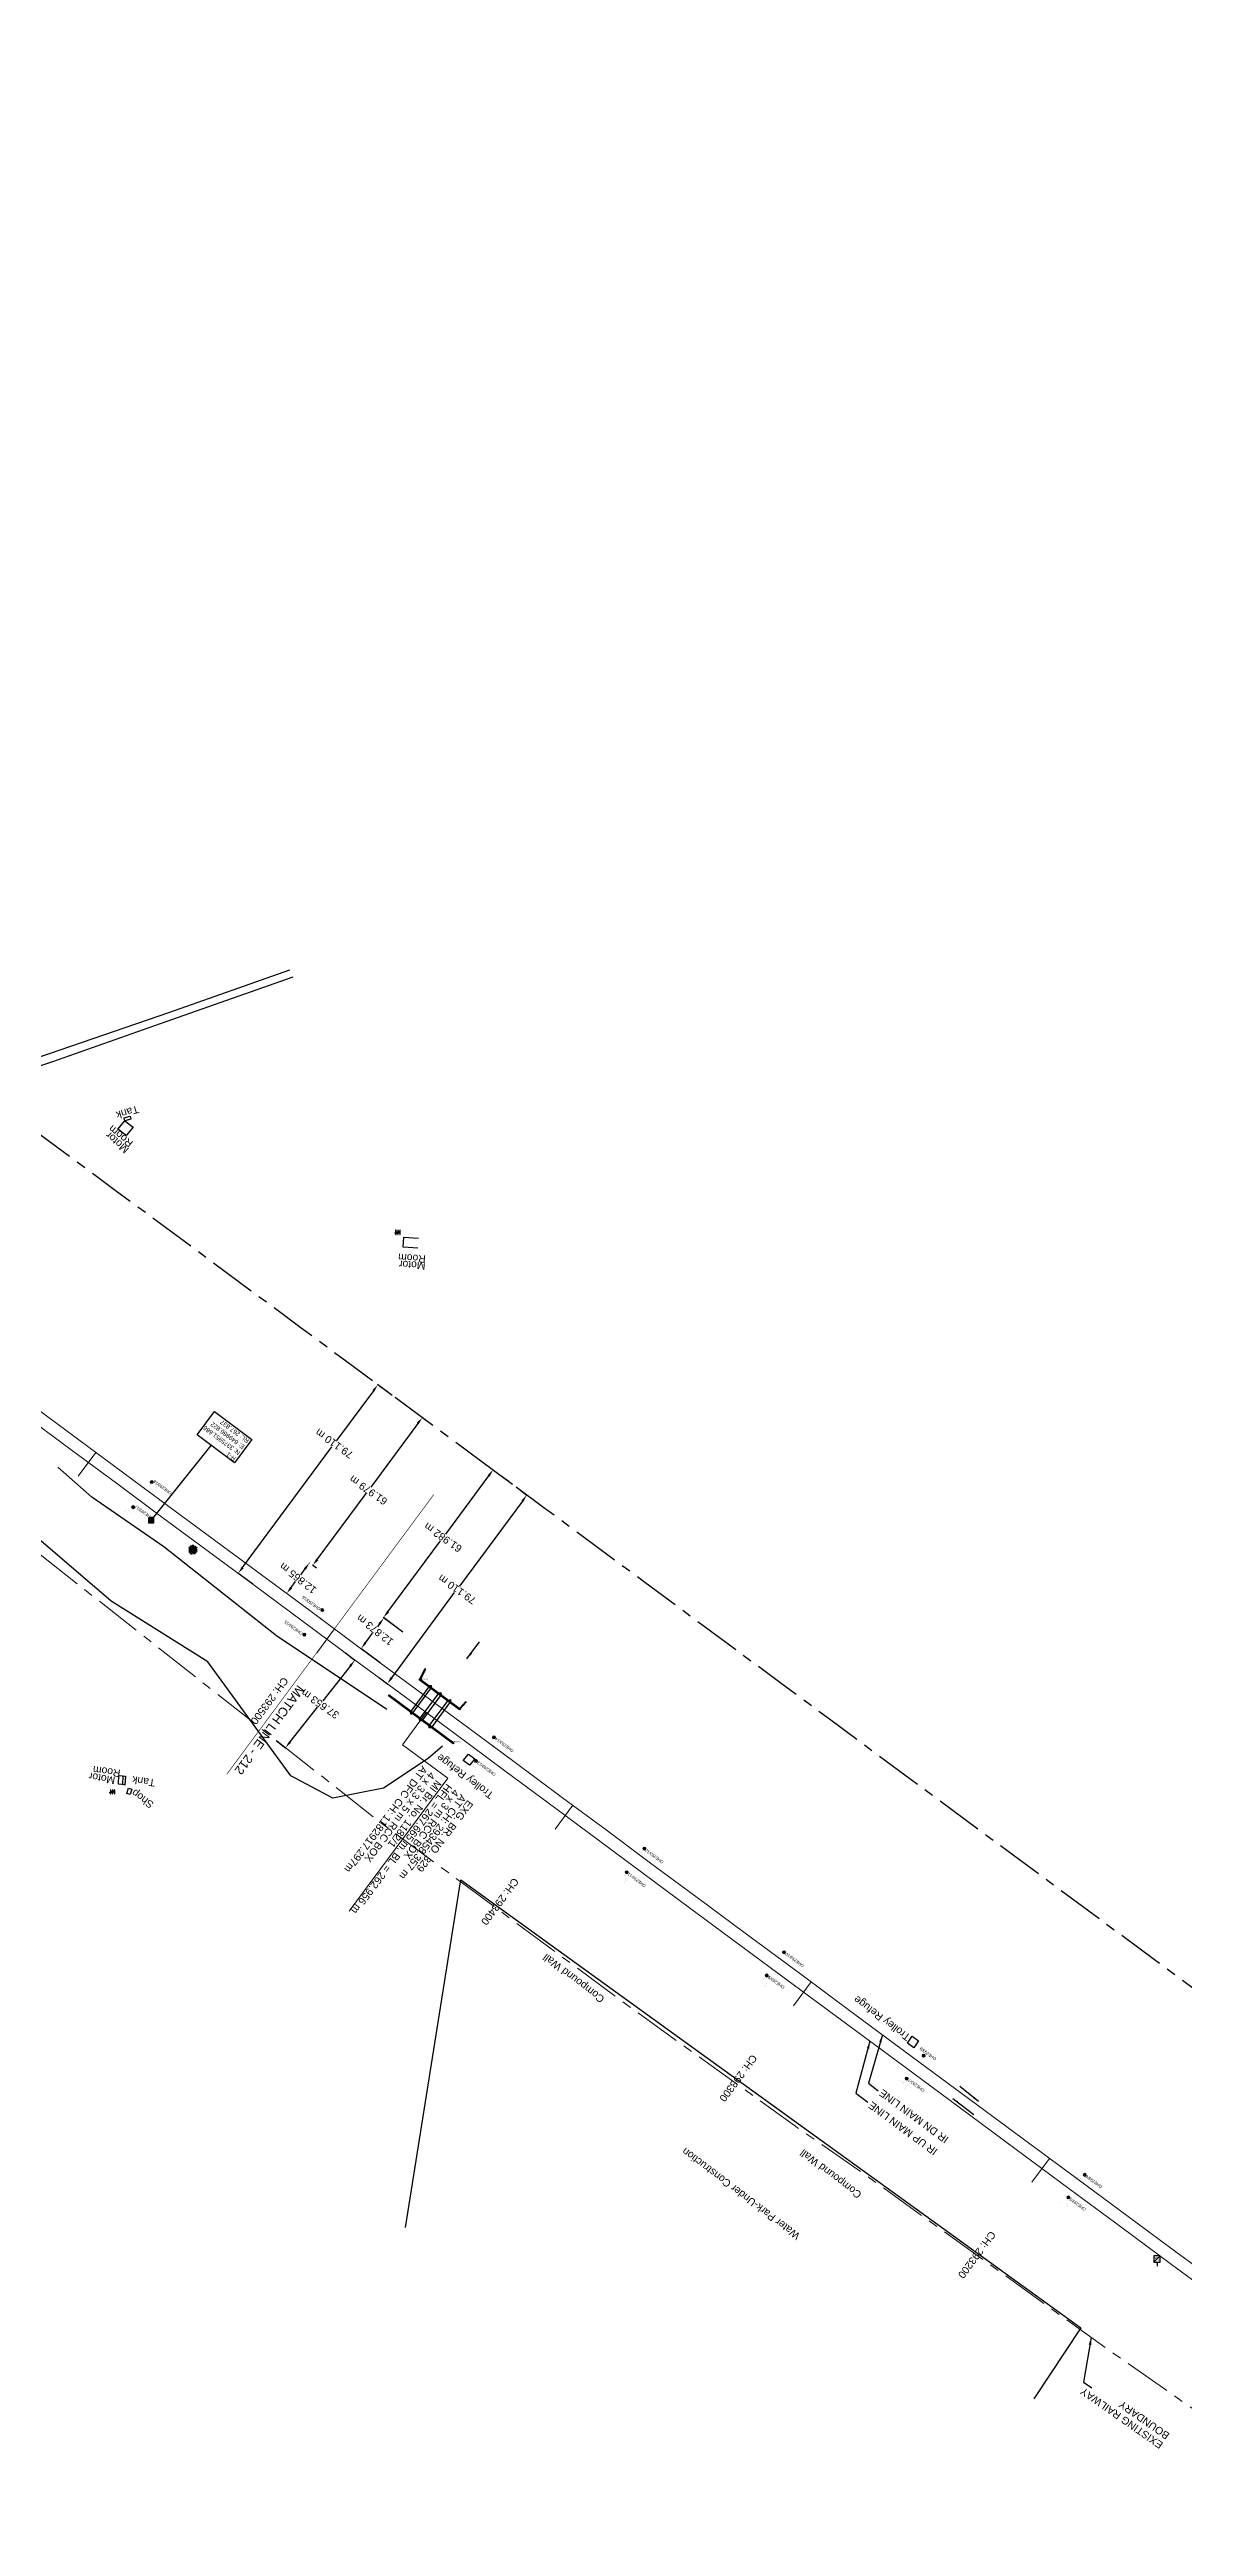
# Model space of a CAD drawing. Header units: metres. Extents: x 646303 to 662875, y 3366650 to 3378730.
# Drawn here: x 649953 to 650335, y 3375612 to 3376447 of the extents above; entities that cross this region are included whole.
import ezdxf
from ezdxf.enums import TextEntityAlignment as Align

# ---------------------------------------------------------------- set-up
doc = ezdxf.new("R2010")
doc.units = ezdxf.units.M
doc.header["$MEASUREMENT"] = 0
doc.header["$PDMODE"] = 3
doc.header["$PDSIZE"] = 0.5
doc.linetypes.add('CENTER', pattern=[50.8, 31.75, -6.35, 6.35, -6.35])
doc.linetypes.add('PHANTOM2', pattern=[1.25, 0.625, -0.125, 0.125, -0.125, 0.125, -0.125])
for name, color, linetype in [('Bench_Mark', 7, 'Continuous'), ('BRIDGE_PARAPET', 7, 'Continuous'), ('COMMERCIAL_BLD_PUC', 251, 'Continuous'), ('COMPOUND_WALL', 251, 'Continuous'), ('DFCC Boundary', 6, 'CENTER'), ('Dimension', 10, 'Continuous'), ('MATCH LINE', 7, 'Continuous'), ('PIER_OR_ABUTMENT', 7, 'Continuous'), ('Sign Board', 251, 'Continuous'), ('SIGNAL_POST', 8, 'Continuous'), ('STYLEREMARK', 251, 'Continuous'), ('SUB_ROAD_EDGE', 34, 'Continuous'), ('TANK', 251, 'Continuous'), ('TOPO_TEXT', 251, 'Continuous'), ('TRANSFORMER', 251, 'Continuous'), ('TROLLEY_STAND', 7, 'Continuous'), ('WATER_LOGGED_AREA', 5, 'Continuous'), ('WING_WALL', 7, 'Continuous')]:
    doc.layers.add(name, color=color, linetype=linetype)
for name, color, linetype, lineweight in [('BOUNDARY DIMENTION', 10, 'Continuous', 0), ('BRIDGE DETAILS PLAN', 7, 'Continuous', 0), ('CANAL BOTTOM', 5, 'Continuous', 0), ('Existing Chainage', 7, 'Continuous', 0), ('Existing IR Track', 143, 'Continuous', 0), ('Existing Railway Boundary', 7, 'CENTER', 0), ('flow direction', 7, 'Continuous', 0), ('OHE MAST', 8, 'Continuous', 0), ('OHE MAST TEXT', 8, 'Continuous', 0)]:
    doc.layers.add(name, color=color, linetype=linetype, lineweight=lineweight)
doc.styles.add('CUT-FILL', font='cut-fill.shx', dxfattribs={"height": 2})
doc.styles.get("Standard").update_dxf_attribs({"font": 'arial.ttf'})
doc.styles.add('Style-Arial', font='arial.ttf')
doc.dimstyles.new('DIM', dxfattribs={"dimtxt": 2.5, "dimasz": 2.5, "dimexe": 0.18, "dimexo": 0.0625, "dimgap": 0.09, "dimtad": 0, "dimtih": 1, "dimtoh": 1, "dimdec": 3, "dimzin": 0, "dimdsep": 46, "dimtxsty": 'Standard', "dimcen": 0.09, "dimadec": 0, "dimazin": 0, "dimtfac": 1, "dimtdec": 3, "dimtofl": 0, "dimtmove": 0, "dimatfit": 3, "dimfxl": 1, "dimtolj": 1, "dimtzin": 0, "dimarcsym": 0})
doc.dimstyles.new('ISO-25', dxfattribs={"dimtxt": 2.5, "dimasz": 2.5, "dimexe": 1.25, "dimexo": 0.625, "dimtad": 1, "dimtxsty": 'Standard', "dimcen": 2.5, "dimadec": 0, "dimazin": 0, "dimtfac": 1, "dimtmove": 0, "dimatfit": 3, "dimfxl": 1, "dimarcsym": 0})

# ---------------------------------------------------------------- blocks, each defined once
blk = doc.blocks.new('SIG')
for color, points in [(1, [(-0.22, 0.42, 0.180295), (-0.01, 0.33, -0.00255), (0.01, 0.33, -0.00255), (0.02, 0.33, 0.180295), (0.23, 0.42, -0.002654), (0.25, 0.44, 0.184495), (0.33, 0.65, 1.000001), (-0.32, 0.65, 0.184495), (-0.24, 0.44, -0.002654)]), (2, [(0.23, -0.23, -0.002654), (0.25, -0.21, 0.184495), (0.33, 0.01, 1.000001), (-0.32, 0.01, 0.184495), (-0.24, -0.21, -0.002654), (-0.22, -0.23, 0.180295), (-0.01, -0.32, -0.00255), (0.01, -0.32, -0.00255), (0.02, -0.32, 0.180295)]), (3, [(0.23, -0.88, -0.002654), (0.25, -0.86, 0.184495), (0.33, -0.64, 1.000001), (-0.32, -0.64, 0.184495), (-0.24, -0.86, -0.002654), (-0.22, -0.88, 0.395599)])]:
    blk.add_hatch(color=color).paths.add_polyline_path(points)
for p, q in [((-0.31, 0.98), (-0.32, -0.9)), ((0.33, -0.9), (0.32, 0.98))]:
    blk.add_line(p, q)
for points in [[(-0.31, 0.98), (-0.81, 0.98, 0.198758), (-0.42, 0.41, 0.003814), (-0.31, 0.39, 0.003814)], [(-0.31, 0.33), (-0.81, 0.33, 0.198758), (-0.42, -0.23, 0.003727), (-0.32, -0.26, 0.003727)], [(0.32, 0.98), (0.82, 0.98, -0.198758), (0.44, 0.41, -0.003814), (0.32, 0.39, -0.003814)], [(0.32, 0.33), (0.82, 0.33, -0.198758), (0.44, -0.23, -0.003727), (0.33, -0.26, -0.003727)], [(-0.32, -0.32), (-0.81, -0.32, 0.198758), (-0.42, -0.88, 0.003639), (-0.32, -0.9)], [(0.33, -0.32), (0.82, -0.32, -0.198758), (0.44, -0.88, -0.003639), (0.33, -0.9)]]:
    blk.add_lwpolyline(points, format="xyb")
for centre, radius, start, end in [((0.01, 0.91), 0.324, 12.40488, 167.59512), ((0.01, 0.81), 0.357, 27.75781, 152.24219), ((0.01, -0.9), 0.324, 181.45715, 358.54285)]:
    blk.add_arc(centre, radius, start, end)
blk = doc.blocks.new('WL')
for p, q in [((1.07, 3.42), (-1.06, 3.42)), ((-1.06, 3.42), (-1.06, 1.29)), ((-1.06, 1.29), (1.07, 1.29)), ((0, 1.29), (0, 0)), ((1.07, 1.29), (1.07, 3.42))]:
    blk.add_line(p, q)
blk.add_lwpolyline([(-1.06, 1.29), (1.07, 3.42)])
at = {"style": 'CUT-FILL'}
for s, p in [('W', (-0.84, 2.35)), ('L', (0.43, 1.56))]:
    blk.add_text(s, height=0.739, dxfattribs=at).set_placement(p)
blk = doc.blocks.new('TRF')
blk.add_hatch(color=256).paths.add_polyline_path([(0.22, -0.04), (0.38, 0.42), (-0.98, -0.29), (0.02, 0.04), (-0.18, -0.39), (0.98, 0.09)])
for p, q in [((-0.69, 0.72), (-0.69, -0.72)), ((-0.52, 0.72), (-0.69, 0.72)), ((-0.52, -0.72), (-0.52, 0.72)), ((0, 0.72), (0, -0.72)), ((0.17, 0.72), (0, 0.72)), ((0.17, -0.72), (0.17, 0.72)), ((0.7, 0.72), (0.7, -0.72)), ((0.87, 0.72), (0.7, 0.72)), ((0.87, -0.72), (0.87, 0.72)), ((-0.69, -0.72), (-0.52, -0.72)), ((0, -0.72), (0.17, -0.72)), ((0.7, -0.72), (0.87, -0.72))]:
    blk.add_line(p, q)
blk.add_lwpolyline([(0.22, -0.04), (0.38, 0.42), (-0.98, -0.29), (0.02, 0.04), (-0.18, -0.39), (0.98, 0.09)], close=True)
blk = doc.blocks.new('OHE MAST')
h = blk.add_hatch(color=256)
edge = h.paths.add_edge_path()
edge.add_arc((0, 0), 0.514, 0, 360)
at = {"const_width": 0.01, "flags": 128}
for points in [[(1.5, 3.5), (1.5, 2), (-1.5, 2), (-1.5, 3.5)], [(0, 2), (0, 0)]]:
    blk.add_lwpolyline(points, dxfattribs=at)
blk.add_circle((0, 0), 0.514)
blk = doc.blocks.new('*D7224')
at = {"layer": 'Defpoints', "color": 0, "transparency": 16777216}
for p in [(650065.27, 3375918.74), (650071.73, 3375913.96), (650064.07, 3375903.62)]:
    blk.add_point(p, dxfattribs=at)
at = {"layer": 'Dimension', "color": 0, "lineweight": -2, "transparency": 16777216}
for p, q in [((650071.68, 3375914), (650065.13, 3375918.85)), ((650059.1, 3375910.4), (650061.47, 3375913.6)), ((650063.79, 3375916.73), (650063.1, 3375915.8)), ((650064.02, 3375903.65), (650057.47, 3375908.5))]:
    blk.add_line(p, q, dxfattribs=at)
at = {"layer": 'Dimension', "color": 0, "transparency": 16777216}
for points in [[(650063.45, 3375916.98), (650064.12, 3375916.48), (650065.27, 3375918.74)], [(650058.77, 3375910.65), (650059.44, 3375910.15), (650057.62, 3375908.39)]]:
    blk.add_solid(points, dxfattribs=at)
at = {"layer": 'Dimension', "color": 0, "lineweight": 0, "transparency": 16777216, "insert": (650062.29, 3375914.7), "char_height": 2.5, "attachment_point": 5, "rotation": 142}
blk.add_mtext('\\A1;12.873 m', dxfattribs=at)
blk = doc.blocks.new('*D7256')
at = {"layer": 'Defpoints', "color": 0, "transparency": 16777216}
for p in [(650040.18, 3375937.31), (650032.52, 3375926.97), (650032.52, 3375926.97)]:
    blk.add_point(p, dxfattribs=at)
at = {"layer": 'Dimension', "color": 0, "lineweight": -2, "transparency": 16777216}
for p, q in [((650038.69, 3375935.3), (650037.17, 3375933.24)), ((650040.23, 3375937.28), (650040.32, 3375937.21)), ((650032.57, 3375926.94), (650032.67, 3375926.87)), ((650034.01, 3375928.98), (650035.54, 3375931.04))]:
    blk.add_line(p, q, dxfattribs=at)
at = {"layer": 'Dimension', "color": 0, "transparency": 16777216}
for points in [[(650038.36, 3375935.55), (650039.03, 3375935.06), (650040.18, 3375937.31)], [(650033.68, 3375929.23), (650034.35, 3375928.74), (650032.52, 3375926.97)]]:
    blk.add_solid(points, dxfattribs=at)
at = {"layer": 'Dimension', "color": 0, "lineweight": 0, "transparency": 16777216, "insert": (650036.35, 3375932.14), "char_height": 2.5, "attachment_point": 5, "rotation": 142}
blk.add_mtext('\\A1;12.865 m', dxfattribs=at)
blk = doc.blocks.new('*D7321')
at = {"layer": 'Defpoints', "color": 0, "linetype": 'ByBlock', "ltscale": 0.5, "transparency": 16777216}
for p in [(650052.29, 3375907.04), (650028.91, 3375877.53), (650032.11, 3375874.99)]:
    blk.add_point(p, dxfattribs=at)
at = {"layer": 'Existing Railway Boundary', "color": 0, "linetype": 'ByBlock', "lineweight": -2, "ltscale": 0.5, "transparency": 16777216}
for p, q in [((650053.94, 3375902.55), (650044.65, 3375890.82)), ((650052.34, 3375907), (650055.63, 3375904.39)), ((650033.66, 3375876.95), (650042.95, 3375888.67)), ((650028.95, 3375877.49), (650032.25, 3375874.88))]:
    blk.add_line(p, q, dxfattribs=at)
at = {"layer": 'Existing Railway Boundary', "color": 0, "linetype": 'ByBlock', "ltscale": 0.5, "transparency": 16777216}
for points in [[(650053.61, 3375902.8), (650054.26, 3375902.29), (650055.49, 3375904.5)], [(650033.33, 3375877.21), (650033.99, 3375876.69), (650032.11, 3375874.99)]]:
    blk.add_solid(points, dxfattribs=at)
at = {"layer": 'Existing Railway Boundary', "color": 0, "linetype": 'ByBlock', "ltscale": 0.5, "transparency": 16777216, "insert": (650043.8, 3375889.75), "char_height": 2.5, "attachment_point": 5, "rotation": 145}
blk.add_mtext('\\A1;37.653 m', dxfattribs=at)
blk = doc.blocks.new('*D7119')
at = {"layer": 'BOUNDARY DIMENTION', "color": 0, "lineweight": -2, "transparency": 16777216}
for p, q in [((650108.59, 3375963.79), (650101.93, 3375968.73)), ((650100.59, 3375966.61), (650086.02, 3375946.97)), ((650066.65, 3375920.84), (650084.39, 3375944.77)), ((650071.68, 3375914), (650065.02, 3375918.94))]:
    blk.add_line(p, q, dxfattribs=at)
at = {"layer": 'BOUNDARY DIMENTION', "color": 0, "transparency": 16777216}
for points in [[(650100.25, 3375966.86), (650100.92, 3375966.37), (650102.08, 3375968.62)], [(650066.32, 3375921.09), (650066.99, 3375920.59), (650065.16, 3375918.83)]]:
    blk.add_solid(points, dxfattribs=at)
at = {"layer": 'Defpoints', "color": 0, "transparency": 16777216}
for p in [(650102.08, 3375968.62), (650108.64, 3375963.76), (650071.73, 3375913.96)]:
    blk.add_point(p, dxfattribs=at)
at = {"layer": 'BOUNDARY DIMENTION', "color": 0, "transparency": 16777216, "insert": (650085.21, 3375945.87), "char_height": 2.5, "attachment_point": 5, "rotation": 145}
blk.add_mtext('\\A1;61.982 m', dxfattribs=at)
blk = doc.blocks.new('*D7120')
at = {"layer": 'BOUNDARY DIMENTION', "color": 0, "lineweight": -2, "transparency": 16777216}
for p, q in [((650079.48, 3375985.33), (650078.04, 3375986.4)), ((650076.7, 3375984.28), (650060.88, 3375962.89)), ((650042.82, 3375938.47), (650059.26, 3375960.69)), ((650042.62, 3375935.5), (650041.19, 3375936.57))]:
    blk.add_line(p, q, dxfattribs=at)
at = {"layer": 'BOUNDARY DIMENTION', "color": 0, "transparency": 16777216}
for points in [[(650076.37, 3375984.53), (650077.04, 3375984.03), (650078.19, 3375986.29)], [(650042.48, 3375938.72), (650043.15, 3375938.22), (650041.33, 3375936.46)]]:
    blk.add_solid(points, dxfattribs=at)
at = {"layer": 'Defpoints', "color": 0, "transparency": 16777216}
for p in [(650078.19, 3375986.29), (650079.53, 3375985.3), (650042.67, 3375935.47)]:
    blk.add_point(p, dxfattribs=at)
at = {"layer": 'BOUNDARY DIMENTION', "color": 0, "transparency": 16777216, "insert": (650060.07, 3375961.79), "char_height": 2.5, "attachment_point": 5, "rotation": 145}
blk.add_mtext('\\A1;61.979 m', dxfattribs=at)
blk = doc.blocks.new('*D7010')
at = {"layer": 'Defpoints', "color": 0, "linetype": 'Continuous', "ltscale": 0.5, "transparency": 16777216}
for p in [(650110.81, 3375962.15), (650113.48, 3375960.17), (650063.74, 3375898.56)]:
    blk.add_point(p, dxfattribs=at)
at = {"layer": 'DFCC Boundary', "color": 0, "linetype": 'Continuous', "lineweight": -2, "ltscale": 0.5, "transparency": 16777216}
for p, q in [((650110.86, 3375962.11), (650113.63, 3375960.06)), ((650112, 3375958.16), (650090.77, 3375929.47)), ((650067.91, 3375898.59), (650089.14, 3375927.28)), ((650063.79, 3375898.53), (650066.57, 3375896.47))]:
    blk.add_line(p, q, dxfattribs=at)
at = {"layer": 'DFCC Boundary', "color": 0, "linetype": 'Continuous', "ltscale": 0.5, "transparency": 16777216}
for points in [[(650111.66, 3375958.41), (650112.33, 3375957.91), (650113.48, 3375960.17)], [(650067.57, 3375898.84), (650068.24, 3375898.34), (650066.42, 3375896.58)]]:
    blk.add_solid(points, dxfattribs=at)
at = {"layer": 'DFCC Boundary', "color": 0, "linetype": 'Continuous', "ltscale": 0.5, "transparency": 16777216, "insert": (650089.95, 3375928.38), "char_height": 2.5, "attachment_point": 5, "rotation": 145}
blk.add_mtext('\\A1;79.110 m', dxfattribs=at)
blk = doc.blocks.new('*D7011')
at = {"layer": 'Defpoints', "color": 0, "linetype": 'Continuous', "ltscale": 0.5, "transparency": 16777216}
for p in [(650063.23, 3375997.36), (650068.18, 3375993.69), (650021.12, 3375930.1)]:
    blk.add_point(p, dxfattribs=at)
at = {"layer": 'DFCC Boundary', "color": 0, "linetype": 'Continuous', "lineweight": -2, "ltscale": 0.5, "transparency": 16777216}
for p, q in [((650061.74, 3375995.35), (650049.36, 3375978.62)), ((650068.13, 3375993.73), (650063.08, 3375997.47)), ((650017.66, 3375935.78), (650047.74, 3375976.42)), ((650021.07, 3375930.14), (650016.03, 3375933.87))]:
    blk.add_line(p, q, dxfattribs=at)
at = {"layer": 'DFCC Boundary', "color": 0, "linetype": 'Continuous', "ltscale": 0.5, "transparency": 16777216}
for points in [[(650061.41, 3375995.6), (650062.08, 3375995.1), (650063.23, 3375997.36)], [(650017.32, 3375936.02), (650017.99, 3375935.53), (650016.17, 3375933.77)]]:
    blk.add_solid(points, dxfattribs=at)
at = {"layer": 'DFCC Boundary', "color": 0, "linetype": 'Continuous', "ltscale": 0.5, "transparency": 16777216, "insert": (650048.55, 3375977.52), "char_height": 2.5, "attachment_point": 5, "rotation": 145}
blk.add_mtext('\\A1;79.110 m', dxfattribs=at)
blk = doc.blocks.new('BM')
blk.add_hatch(color=256).paths.add_polyline_path([(-0.88, 0.88), (-0.88, -0.88), (0.88, -0.88), (0.88, 0.88)])
for p, q in [((0.88, 0.88), (-0.88, 0.88)), ((-0.88, 0.88), (-0.88, -0.88)), ((0.88, -0.88), (0.88, 0.88)), ((-0.88, -0.88), (0.88, -0.88))]:
    blk.add_line(p, q)

msp = doc.modelspace()

# ---------------------------------------------------------------- linework, layer by layer
at = {"layer": 'BRIDGE DETAILS PLAN', "color": 7, "linetype": 'Continuous', "lineweight": 0, "flags": 128}
msp.add_lwpolyline([(650079.5571, 3375886.8589), (650071.5162, 3375875.995), (650086.8009, 3375864.6821), (650053.6301, 3375819.8654)], dxfattribs=at)
at = {"layer": 'BRIDGE_PARAPET', "linetype": 'Continuous'}
for points in [[(650067.043, 3375892.835, 268.356), (650088.853, 3375876.643, 268.334), (650088.671, 3375876.353, 268.351), (650066.861, 3375892.545, 268.351)], [(650077.37, 3375898.209, 268.381), (650090.994, 3375888.096, 268.385), (650090.778, 3375887.774, 268.379), (650077.154, 3375897.887, 268.379)]]:
    msp.add_polyline3d(points, close=True, dxfattribs=at)
at = {"layer": 'COMMERCIAL_BLD_PUC', "linetype": 'Continuous'}
for points in [[(649978.367, 3376081.336, 266.507), (649975.543, 3376083.493, 266.548), (649977.945, 3376086.332, 267.21), (649980.7692, 3376084.1749, 267.21)], [(649978.002, 3375862.507, 265.833), (649975.767, 3375862.698, 265.725), (649975.98, 3375865.616, 265.75), (649978.2176, 3375865.4248, 265.75)], [(649978.077, 3375862.526, 265.417), (649978.238, 3375865.241, 265.641), (649977.299, 3375865.45, 265.838), (649977.1375, 3375862.7258, 265.838)]]:
    msp.add_polyline3d(points, close=True, dxfattribs=at)
msp.add_polyline3d([(650076.7643, 3376043.4224, 266.497), (650071.776, 3376043.764, 266.497), (650072.007, 3376047.137, 266.04), (650076.9953, 3376046.7954, 266.04)], dxfattribs=at)
at = {"layer": 'COMPOUND_WALL', "linetype": 'Continuous'}
msp.add_polyline3d([(650072.561, 3375713.298, 265.828), (650091.198, 3375830.492, 266.775), (650300.258, 3375679.417, 269.557), (650284.436, 3375655.534, 267.343)], dxfattribs=at)
at = {"layer": 'DFCC Boundary', "ltscale": 0.5, "flags": 128}
msp.add_lwpolyline([(655695.597, 3371812.1897), (655640.8822, 3371912.823), (655580.0449, 3371996.7158), (655509.7792, 3372062.0857), (655426.9534, 3372113.9756), (655342.6069, 3372167.9462), (655257.8854, 3372221.2222), (655173.2688, 3372275.363), (655087.3459, 3372327.2788), (655002.8598, 3372380.6107), (654914.5097, 3372429.9473), (654741.1355, 3372529.4419), (654650.033, 3372576.4159), (654568.6995, 3372626.155), (654571.9877, 3372630.6369), (654391.4686, 3372756.327), (654377.1337, 3372736.8494), (654004.4289, 3373016.6995), (654007.7887, 3373020.6424), (653690.5739, 3373253.6486), (653690.5425, 3373253.6059), (653433.8132, 3373453.1485), (653440.7668, 3373462.5592), (653208.8394, 3373636.5534), (653216.1698, 3373646.5105), (653142.1983, 3373700.8896), (653053.6963, 3373771.1122), (652994.4341, 3373810.5255), (652929.3691, 3373859.5713), (652860.9168, 3373902.1103), (652749.6028, 3373984.4705), (652631.2396, 3374070.7175), (652636.2281, 3374078.1704), (652537.912, 3374145.7283), (652392.904, 3374241.2711), (652388.7719, 3374235.6812), (652308.569, 3374304.8076), (652315.9256, 3374314.7669), (652103.9815, 3374448.7876), (652083.1937, 3374464.1943), (652072.7494, 3374471.9329), (652052.3219, 3374487.0684), (652038.1897, 3374497.5387), (652024.0173, 3374508.0388), (652009.8347, 3374518.5254), (651995.6683, 3374529), (651981.7515, 3374539.2836), (651967.8828, 3374549.5317), (651954.6903, 3374559.2866), (651941.4997, 3374569.04), (651923.9377, 3374582.0168), (651906.3215, 3374595.0337), (651892.0868, 3374605.5547), (651877.7985, 3374616.1153), (651861.6288, 3374628.0564), (651845.5071, 3374639.9619), (651829.5757, 3374651.7544), (651824.7911, 3374655.296), (651813.6747, 3374663.5244), (651797.4592, 3374675.4968), (651792.6217, 3374679.0685), (651809.3453, 3374701.6999), (651798.0335, 3374710.0518), (651782.3495, 3374721.6444), (651766.6655, 3374733.2369), (651750.5163, 3374745.1875), (651734.3118, 3374757.179), (651717.3274, 3374769.6994), (651700.4625, 3374782.1317), (651684.6001, 3374793.8578), (651668.5938, 3374805.6902), (651652.6806, 3374817.4203), (651636.8173, 3374829.1137), (651620.9269, 3374840.8662), (651604.9647, 3374852.6718), (651588.7459, 3374864.6312), (651572.5882, 3374876.5455), (651556.6943, 3374888.2868), (651540.8409, 3374899.9983), (651524.5553, 3374912.0488), (651508.2568, 3374924.109), (651492.7938, 3374935.5157), (651477.3997, 3374946.8715), (651461.3291, 3374958.7436), (651445.2311, 3374970.6359), (651429.3555, 3374982.3615), (651413.4375, 3374994.1184), (651396.6322, 3375006.522), (651379.7761, 3375018.963), (651363.6644, 3375030.8565), (651352.7728, 3375038.8965), (651331.6522, 3375054.4784), (651315.7738, 3375066.1947), (651299.7306, 3375078.0412), (651283.6239, 3375089.9346), (651273.9044, 3375097.1057), (651264.2377, 3375104.2378), (651243.4187, 3375119.6324), (651222.5077, 3375135.095), (651201.5462, 3375150.5784), (651180.4926, 3375166.1298), (651161.7365, 3375179.9701), (651143.0969, 3375193.7244), (651126.6442, 3375205.9373), (651110.0563, 3375218.2505), (651088.7204, 3375233.9244), (651067.5473, 3375249.4788), (651049.4448, 3375262.8672), (651031.0656, 3375276.4601), (651013.3004, 3375289.5618), (650995.6557, 3375302.5748), (650975.556, 3375317.4171), (650955.4878, 3375332.2363), (650948.8014, 3375337.1771), (650951.4372, 3375340.7501), (650937.0874, 3375351.3535), (650916.0918, 3375366.8677), (650897.9224, 3375380.2929), (650879.805, 3375393.6796), (650866.8386, 3375403.2309), (650853.9116, 3375412.7532), (650835.5886, 3375426.289), (650817.2946, 3375439.8035), (650797.968, 3375454.1206), (650778.7222, 3375468.3781), (650760.7655, 3375481.6337), (650742.8011, 3375494.8949), (650723.0807, 3375509.4255), (650703.3693, 3375523.9495), (650688.6613, 3375534.8372), (650673.8463, 3375545.804), (650653.7938, 3375560.6295), (650633.6894, 3375575.4932), (650612.6421, 3375591.0542), (650592.0153, 3375606.3042), (650570.0328, 3375622.5591), (650548.5001, 3375638.4814), (650530.5234, 3375651.793), (650512.3606, 3375665.2423), (650494.7465, 3375678.2665), (650476.9008, 3375691.462), (650459.2976, 3375704.4721), (650441.3132, 3375717.7633), (650427.1261, 3375728.1319), (650413.8099, 3375737.864), (650402.677, 3375746.2697), (650389.8486, 3375755.6668), (650377.7322, 3375764.5425), (650360.7275, 3375777.1141), (650343.7744, 3375789.6482), (650325.0342, 3375803.5254), (650306.3109, 3375817.39), (650287.6225, 3375831.2124), (650268.717, 3375845.1957), (650250.337, 3375858.8009), (650231.8256, 3375872.5033), (650215.4559, 3375884.6355), (650199.261, 3375896.6381), (650189.9351, 3375903.5429), (650184.6476, 3375907.4517), (650170.3331, 3375918.0338), (650153.2211, 3375930.7288), (650135.9365, 3375943.5518), (650119.2313, 3375955.9159), (650102.3769, 3375968.3905), (650085.2738, 3375981.0461), (650068.2078, 3375993.6742), (650052.7787, 3376005.1011), (650037.4384, 3376016.4621), (650022.1728, 3376027.766), (650006.9632, 3376039.0283), (649974.7512, 3376062.8762), (649961.4537, 3376072.7117), (649948.2091, 3376082.508), (649944.476, 3376085.2722), (649918.728, 3376050.5341), (649909.4316, 3376057.4177), (649896.4092, 3376067.0604), (649893.7832, 3376069.0128), (649891.1645, 3376070.9437), (649888.4639, 3376072.9569), (649875.744, 3376082.3694), (649867.5551, 3376088.4016), (649853.4118, 3376098.8745), (649839.2513, 3376109.3603), (649829.0749, 3376116.9005), (649827.2194, 3376118.2675), (649818.0867, 3376125.0366), (649808.8566, 3376131.8779), (649793.2502, 3376143.4201), (649777.6288, 3376154.9733), (649763.6321, 3376165.3144), (649749.5741, 3376175.7007), (649733.9228, 3376187.2754), (649718.3343, 3376198.8036), (649705.3241, 3376208.4391), (649692.3703, 3376218.0327), (649678.0208, 3376228.6769), (649663.5747, 3376239.3366), (649646.4625, 3376252.0623), (649634.6272, 3376260.744), (649624.9192, 3376267.9946), (649615.0208, 3376275.3876), (649599.9831, 3376286.4834), (649588.9857, 3376294.598), (649590.032, 3376296.0132), (649586.1685, 3376298.8639), (649569.3593, 3376311.3207), (649552.641, 3376323.7102), (649537.2353, 3376335.0739), (649521.9792, 3376346.327), (649506.2408, 3376358.0035), (649490.3575, 3376369.7875), (649475.7578, 3376380.5673), (649461.1933, 3376391.3211), (649445.4753, 3376402.9572), (649429.8494, 3376414.5253), (649414.4906, 3376425.9209), (649378.3483, 3376452.6365), (649368.4603, 3376459.9984), (649352.6509, 3376471.6682), (649336.6992, 3376483.4434), (649322.3941, 3376494.1037), (649307.6557, 3376505.0862), (649290.8736, 3376517.4208), (649273.972, 3376529.8435), (649258.1992, 3376541.4854), (649242.2966, 3376553.2232), (649226.5432, 3376564.8634), (649210.8826, 3376576.435), (649195.2207, 3376588.0769), (649179.5326, 3376599.7383), (649164.9134, 3376610.5118), (649150.5177, 3376621.1205), (649135.415, 3376632.3287), (649120.2337, 3376643.5954), (649107.8929, 3376652.6743), (649095.5927, 3376661.7234), (649079.5687, 3376673.5769), (649063.4846, 3376685.4748), (649046.5651, 3376697.9756), (649029.6506, 3376710.4727), (649013.3465, 3376722.5351), (648996.9805, 3376734.6431), (648980.3936, 3376746.8979), (648963.6626, 3376759.259), (648946.7453, 3376771.7643), (648929.6945, 3376784.3682), (648913.5118, 3376796.3614), (648897.2206, 3376808.435), (648876.2496, 3376823.9678), (648855.1325, 3376839.6089), (648839.3985, 3376851.2044), (648823.6596, 3376862.8037), (648806.187, 3376875.7235), (648788.7814, 3376888.5937), (648772.4766, 3376900.6763), (648756.1277, 3376912.7915), (648748.6058, 3376918.3049), (648733.321, 3376929.6306), (648718.1841, 3376940.8501), (648694.1574, 3376958.9078), (648686.9154, 3376964.1595), (648685.9321, 3376964.8321), (648667.95, 3376978.2197), (648649.3198, 3376992.1471), (648633.5557, 3377003.8368), (648617.684, 3377015.6038), (648613.3865, 3377018.7718), (648613.1308, 3377018.4261), (648605.39, 3377024.1325), (648593.439, 3377032.9404), (648576.5994, 3377045.3816), (648559.8787, 3377057.7351), (648542.9247, 3377070.3132), (648525.9483, 3377082.908), (648511.3109, 3377093.7409), (648496.5572, 3377104.6599), (648477.562, 3377118.7172), (648458.5464, 3377132.7896), (648451.3349, 3377138.2101), (648435.5918, 3377149.862), (648422.1096, 3377159.9046), (648408.3664, 3377170.0637), (648394.6863, 3377180.1761), (648381.6588, 3377189.818), (648368.6059, 3377199.4787), (648354.1188, 3377210.196), (648339.6473, 3377220.9017), (648325.8166, 3377231.1386), (648311.9735, 3377241.3853), (648297.2469, 3377252.2824), (648283.6168, 3377262.3688), (648282.6002, 3377260.9951), (648281.5015, 3377261.8082), (648268.446, 3377271.4578), (648255.3849, 3377281.1115), (648243.3023, 3377290.0413), (648231.5826, 3377298.7116), (648230.1246, 3377299.843), (648216.137, 3377310.1827), (648202.3989, 3377320.3379), (648187.9045, 3377331.0225), (648173.4524, 3377341.7035), (648159.964, 3377351.7009), (648146.3755, 3377361.7726), (648132.3698, 3377372.1252), (648118.3132, 3377382.5155), (648104.5683, 3377392.6752), (648090.8453, 3377402.8186), (648079.0331, 3377411.5788), (648067.1746, 3377420.3734), (648052.1864, 3377431.461), (648037.1291, 3377442.5999), (648023.4384, 3377452.7367), (648009.6421, 3377462.9518), (647998.5681, 3377471.1475), (647977.6651, 3377486.6371), (647970.8013, 3377491.7424), (647954.3046, 3377504.0127), (647940.5645, 3377514.1537), (647927.1436, 3377524.0583), (647912.5029, 3377534.9198), (647897.7662, 3377545.8524), (647883.3488, 3377556.5286), (647868.9785, 3377567.1699), (647855.3948, 3377577.2425), (647841.7032, 3377587.3948), (647828.8284, 3377596.8277), (647815.9828, 3377606.2395), (647798.869, 3377618.9232), (647787.996, 3377626.9816), (647769.1212, 3377640.9619), (647756.6675, 3377650.183), (647742.624, 3377660.5991), (647728.5049, 3377671.0713), (647713.635, 3377682.0926), (647698.699, 3377693.1628), (647681.9918, 3377705.517), (647665.4025, 3377717.7839), (647652.0515, 3377727.6811), (647638.8028, 3377737.5025), (647625.2604, 3377747.546), (647611.724, 3377757.585), (647601.846, 3377764.9047), (647586.5632, 3377776.2354), (647574.9107, 3377784.8659), (647552.1318, 3377801.7377), (647544.5766, 3377807.3492), (647531.2096, 3377817.2774), (647518.7824, 3377826.4783), (647506.3678, 3377835.6698), (647493.0662, 3377845.5438), (647479.7149, 3377855.4547), (647466.3541, 3377865.3556), (647452.9886, 3377875.26), (647440.1702, 3377884.755), (647427.3392, 3377894.2595), (647421.9004, 3377898.2902), (647422.4016, 3377898.9655), (647413.1507, 3377905.8213), (647398.5546, 3377916.6386), (647385.2867, 3377926.4568), (647372.1159, 3377936.2032), (647357.4127, 3377947.1112), (647351.2811, 3377951.6601), (647330.0092, 3377967.4105), (647317.4471, 3377976.6964), (647304.414, 3377986.3606), (647291.335, 3377996.0589), (647278.7541, 3378005.3917), (647266.0777, 3378014.7954), (647252.9457, 3378024.4462), (647239.9839, 3378033.9719), (647225.7512, 3378044.5255), (647211.5179, 3378055.0796), (647196.511, 3378066.208), (647181.4966, 3378077.3419), (647167.7872, 3378087.5064), (647154.0498, 3378097.6917), (647140.7668, 3378107.5414), (647127.4862, 3378117.3893), (647113.2521, 3378127.9375), (647099.0375, 3378138.4713), (647085.0268, 3378148.8592), (647070.9977, 3378159.2608), (647056.5444, 3378169.9697), (647042.0873, 3378180.6814), (647027.5624, 3378191.4464), (647013.0728, 3378202.1851), (646999.864, 3378211.9684), (646986.6741, 3378221.7376), (646973.6148, 3378231.4185), (646960.4875, 3378241.1499), (646945.7953, 3378252.0414), (646931.0256, 3378262.9902), (646930.6274, 3378263.2852), (646951.9475, 3378292.0562)], dxfattribs=at)
at = {"layer": 'Existing Chainage', "color": 0, "linetype": 'Continuous', "lineweight": 13, "flags": 128}
for points in [[(649962.265, 3375966.5272), (649968.2197, 3375974.561)], [(650042.6467, 3375907.0332), (650048.5983, 3375915.0693)], [(650123.0219, 3375847.5477), (650128.9788, 3375855.5799)], [(650203.3648, 3375788.0049), (650209.3203, 3375796.0381)], [(650283.7591, 3375728.5026), (650289.6995, 3375736.547)]]:
    msp.add_lwpolyline(points, dxfattribs=at)
at = {"layer": 'Existing IR Track', "flags": 128}
for points in [[(649930.0526, 3376002.7622), (649962.0191, 3375979.1567), (649977.617, 3375967.5957), (649992.8425, 3375956.3105), (650008.2257, 3375944.9434), (650023.5469, 3375933.6222), (650040.7535, 3375920.8791), (650057.7862, 3375908.2647), (650074.7015, 3375895.7501), (650091.2876, 3375883.4791), (650108.6375, 3375870.6391), (650125.5178, 3375858.1465), (650140.1681, 3375847.2817), (650155.6483, 3375835.8015), (650170.8905, 3375824.5089), (650187.1032, 3375812.4973), (650205.8064, 3375798.6432), (650223.6218, 3375785.4353), (650243.0978, 3375771.0111), (650262.7927, 3375756.4159), (650280.4791, 3375743.3558), (650298.9061, 3375729.7486), (650316.2356, 3375716.9345), (650332.2374, 3375705.1021), (650345.6382, 3375695.2738)], [(649927.7076, 3375999.2736), (649959.8911, 3375975.4468), (649975.0952, 3375964.1885), (649990.3608, 3375952.8847), (650005.6958, 3375941.5275), (650021.125, 3375930.1007), (650038.2173, 3375917.453), (650055.3204, 3375904.7973), (650072.1678, 3375892.3281), (650088.8372, 3375879.9904), (650106.0861, 3375867.1939), (650123.2518, 3375854.459), (650137.6201, 3375843.8372), (650142.9076, 3375839.9284), (650152.1871, 3375833.0579), (650168.3512, 3375821.0782), (650184.7208, 3375808.946), (650203.27, 3375795.2155), (650221.6501, 3375781.6104), (650240.5793, 3375767.6095), (650259.2683, 3375753.7867), (650277.9555, 3375739.9488), (650296.6957, 3375726.0715), (650313.6967, 3375713.5021), (650330.8425, 3375700.8261), (650343.0993, 3375691.8476)]]:
    msp.add_lwpolyline(points, dxfattribs=at)
at = {"layer": 'Existing Railway Boundary', "ltscale": 0.5, "flags": 128}
msp.add_lwpolyline([(646392.1468, 3378591.2261), (646396.278, 3378587.827), (646429.651, 3378563.418), (646508.624, 3378505.748), (646567.005, 3378462.112), (646623.834, 3378415.482), (646669.109, 3378384.322), (646783.715, 3378301.571), (646838.51, 3378262.658), (646952.965, 3378175.311), (647008.322, 3378137.109), (647042.48, 3378108.182), (647061.492, 3378093.308), (647116.071, 3378054.446), (647172.63, 3378010.839), (647203.302, 3377988.485), (647278.805, 3377934.138), (647286.816, 3377929.324), (647322.757, 3377901.879), (647327.453, 3377897.612), (647377.707, 3377860.589), (647378.814, 3377859.734), (647437.901, 3377816.941), (647606.644, 3377691.844), (647666.769, 3377648.092), (647794.937, 3377549.687), (647975.1074, 3377413.5011), (647977.8017, 3377417.0657), (648027.4338, 3377380.0062), (648110.3973, 3377319.5954), (648183.2081, 3377266.1501), (648191.8776, 3377258.0726), (648269.3864, 3377190.3732), (648349.8663, 3377128.7481), (648429.2911, 3377068.0894), (648510.0332, 3377005.89), (648593.7861, 3376946.3385), (648703.2639, 3376868.3893), (648785.9497, 3376807.1919), (648843.0976, 3376764.9217), (648884.3359, 3376734.4192), (648925.4213, 3376703.4942), (649003.8619, 3376641.5777), (649085.6243, 3376580.268), (649160.7342, 3376521.6531), (649159.399, 3376518.699), (649597.03, 3376195.673), (649628.576, 3376173.111), (649858.736, 3376011.074), (649859.639, 3376011.308), (649903.9096, 3375976.0332), (649983.9778, 3375912.8788), (650064.087, 3375849.8458), (650145.5828, 3375789.5147), (650203.6992, 3375747.6273), (650229.1146, 3375729.8999), (650311.1336, 3375670.8996), (650393.4676, 3375613.5658), (650474.1888, 3375553.4634), (650558.5306, 3375491.2802), (650640.5125, 3375430.4873), (650721.5874, 3375369.5602), (650805.2992, 3375310.9776), (650888.8131, 3375251.7425), (650970.5637, 3375191.0218), (650979.148, 3375182.473), (651022.914, 3375150.971), (651049.438, 3375131.658), (651080.6121, 3375108.7365), (651121.6394, 3375080.124), (651162.5065, 3375051.934), (651219.8827, 3375012.3945), (651276.5566, 3374969.1448), (651325.3169, 3374928.7321), (651378.6731, 3374889.2566), (651430.8267, 3374849.9676), (651482.8933, 3374810.1206), (651533.9278, 3374772.1437), (651588.1143, 3374733.5561), (651641.577, 3374695.4503), (651693.877, 3374656.8656), (651742.5416, 3374622.3281)], dxfattribs=at)
at = {"layer": 'MATCH LINE', "linetype": 'PHANTOM2', "ltscale": 15, "const_width": 0.2}
msp.add_lwpolyline([(650082.1125, 3375960.3579), (650012.3237, 3375866.0437)], dxfattribs=at)
at = {"layer": 'PIER_OR_ABUTMENT', "linetype": 'Continuous'}
for points in [[(650081.388, 3375895.302, 265.788), (650081.335, 3375895.884, 265.914), (650080.663, 3375895.836, 265.641), (650074.134, 3375886.949, 265.711), (650074.275, 3375886.38, 265.928), (650074.819, 3375886.442, 265.738)], [(650083.872, 3375893.458, 265.83), (650084.495, 3375893.568, 265.894), (650084.598, 3375892.932, 265.85), (650078.068, 3375884.013, 265.69), (650077.405, 3375884.027, 265.87), (650077.285, 3375884.603, 265.7)], [(650087.075, 3375891.088, 265.818), (650087.694, 3375891.201, 265.887), (650087.79, 3375890.578, 265.838), (650081.226, 3375881.665, 265.739), (650080.63, 3375881.634, 265.883), (650080.48, 3375882.232, 265.742)]]:
    msp.add_polyline3d(points, close=True, dxfattribs=at)
at = {"layer": 'STYLEREMARK'}
msp.add_line((649986.8217, 3375951.6517, 268.9741), (650007.0976, 3375976.9291, 397.8593), dxfattribs=at)
at = {"layer": 'STYLEREMARK', "linetype": 'Continuous', "elevation": 397.8593}
msp.add_lwpolyline([(650002.3656, 3375980.4409), (650008.2059, 3375988.3105), (650020.8037, 3375978.9612), (650014.9634, 3375971.0916)], close=True, dxfattribs=at)
at = {"layer": 'SUB_ROAD_EDGE', "linetype": 'Continuous'}
for points in [[(649753.0072, 3375906.3585, 269.113), (649760.728, 3375915.953, 268.881), (649771.093, 3375933.834, 266.851), (649781.214, 3375951.336, 265.938), (649794.608, 3375974.43, 266.089), (649817.339, 3376009.184, 266.22), (649832.237, 3376028.849, 266.781), (649845.782, 3376045.198, 268.152), (649851.518, 3376052.42, 268.489), (649854.272, 3376056.492, 268.605), (649857.079, 3376059.647, 268.537), (649866.338, 3376068.44, 268.24), (649874.342, 3376075.316, 267.326), (649881.174, 3376081.325, 266.766), (649891.05, 3376087.365, 266.423), (649909.684, 3376094.671, 266.474), (649909.688, 3376094.669, 266.47), (649952.57, 3376109.051, 266.425), (649992.798, 3376122.839, 266.216), (650033.558, 3376137.291, 266.168)], [(649819.338, 3376007.612, 266.187), (649834.652, 3376026.733, 266.711), (649837.507, 3376030.185, 267.075), (649840.012, 3376032.49, 267.322), (649848.518, 3376043.173, 268.19), (649854.284, 3376050.365, 268.468), (649857.243, 3376053.856, 268.57), (649860.017, 3376057.516, 268.491), (649868.208, 3376066.362, 268.172), (649876.16, 3376073.11, 267.402), (649883.104, 3376079.242, 266.757), (649892.458, 3376085.042, 266.385), (649910.609, 3376092.141, 266.536), (649953.706, 3376106.354, 266.439), (649993.798, 3376120.488, 266.285), (650034.692, 3376134.837, 266.189)]]:
    msp.add_polyline3d(points, dxfattribs=at)
at = {"layer": 'TANK', "linetype": 'Continuous'}
for points in [[(649977.736, 3376087.335, 267.189), (649979.698, 3376087.92, 267.206), (649979.969, 3376086.873, 267.21), (649978.0069, 3376086.288, 267.21)], [(649980.285, 3375861.029, 266.287), (649979.76, 3375859.263, 266.299), (649978.64, 3375859.555, 266.256), (649979.165, 3375861.321, 266.256)]]:
    msp.add_polyline3d(points, close=True, dxfattribs=at)
at = {"layer": 'TROLLEY_STAND', "linetype": 'Continuous'}
for points in [[(650094.154, 3375869.132, 268.477), (650092.066, 3375870.723, 268.508), (650093.854, 3375872.859, 268.478), (650095.9421, 3375871.2679, 268.478)], [(650245.502, 3375776.147, 268.403), (650243.9, 3375773.81, 268.404), (650241.754, 3375775.371, 268.386), (650243.356, 3375777.708, 268.386)]]:
    msp.add_polyline3d(points, close=True, dxfattribs=at)
at = {"layer": 'WATER_LOGGED_AREA', "linetype": 'Continuous'}
for points in [[(650066.2246, 3375887.9211, 267.386), (650029.1184, 3375912.6935, 267.5097), (649991.09, 3375942.679, 267.54), (649966.776, 3375959.416, 267.665), (649955.3618, 3375969.5333, 267.563)], [(650085.1012, 3375875.5771, 267.668), (650080.163, 3375871.423, 266.348), (650065.2103, 3375861.3107, 265.9496), (650048.054, 3375857.974, 265.425), (650033.8663, 3375865.5133, 265.29), (650005.9029, 3375903.9961, 265.263), (649973.2933, 3375924.3583, 265.304), (649945.6675, 3375948.0911, 265.5638)]]:
    msp.add_polyline3d(points, dxfattribs=at)
at = {"layer": 'WING_WALL', "linetype": 'Continuous'}
for points in [[(650079.157, 3375901.129, 266.225), (650077.62, 3375898.09, 268.133), (650077.424, 3375898.255, 268.119), (650079.1858, 3375901.7385, 268.119)], [(650093.074, 3375890.38, 267.371), (650091.051, 3375888.1, 268.098), (650090.835, 3375888.291, 268.103), (650092.9147, 3375890.635, 268.103)]]:
    msp.add_polyline3d(points, close=True, dxfattribs=at)

# ---------------------------------------------------------------- block references
at = {"layer": 'Bench_Mark'}
msp.add_blockref('BM', (649986.8217, 3375951.6517, 268.9741), dxfattribs=at)
at = {"layer": 'OHE MAST', "color": 2, "rotation": 143.3908318566117}
for p in [(649987.014, 3375964.544), (649980.771, 3375956.091), (650044.493, 3375921.406), (650038.457, 3375913.139), (650102.4, 3375878.479), (650096.376, 3375870.483), (650147.17, 3375832.998), (650153.127, 3375840.981), (650200.194, 3375806.061), (650194.37, 3375798.21), (650247.282, 3375771.182), (650241.533, 3375763.477), (650301.565, 3375731.015), (650296.059, 3375723.386)]:
    msp.add_blockref('OHE MAST', p, dxfattribs=at)
at = {"layer": 'Sign Board', "linetype": 'Continuous'}
msp.add_blockref('WL', (650325.945, 3375700.242, 267.931), dxfattribs=at)
at = {"layer": 'SIGNAL_POST', "linetype": 'Continuous'}
for p in [(650000.393, 3375941.472, 268.255), (650000.837, 3375941.993, 268.256), (650001.401, 3375941.644, 268.247)]:
    msp.add_blockref('SIG', p, dxfattribs=at)
at = {"layer": 'TRANSFORMER', "linetype": 'Continuous'}
for p in [(650069.946, 3376048.743, 266.181), (649973.767, 3375860.131, 265.61)]:
    msp.add_blockref('TRF', p, dxfattribs=at)

# ---------------------------------------------------------------- texts
at = {"layer": 'BRIDGE DETAILS PLAN', "color": 10}
for s, p in [('AT DFC CH: 1182917.297m', (650078.1694, 3375869.1334)), ('4 x 3.3 x 5 m RCC BOX', (650080.7645, 3375867.1178)), (' MI Br. No. 1182/1', (650083.4664, 3375865.1085))]:
    msp.add_text(s, height=2.5, rotation=233, dxfattribs=at).set_placement(p)
at = {"layer": 'BRIDGE DETAILS PLAN'}
for s, p in [('HFL = 267.665 m, BL = 262.956 m ', (650086.4767, 3375863.1109)), ('AT CH: 293458.357 m', (650091.2149, 3375859.5621)), ('4 x 3 m RCC BOX ', (650088.8458, 3375861.291)), ('EXG. BR. NO. 329', (650093.584, 3375857.5603))]:
    msp.add_text(s, height=2.5, rotation=233, dxfattribs=at).set_placement(p)
at = {"layer": 'BRIDGE_PARAPET'}
for p in [(650077.544, 3375897.826, 268.515), (650088.428, 3375876.774, 268.486)]:
    msp.add_text('BRG329', height=0.5, dxfattribs=at).set_placement(p)
at = {"layer": 'Existing Chainage', "color": 0, "linetype": 'Continuous', "lineweight": 0, "char_height": 2.5, "attachment_point": 6, "line_spacing_factor": 0.6, "style": 'Style-Arial'}
for s, insert, rotation in [('CH: 293500', (650021.1848, 3375883.3169), 233.4762632), ('CH: 293400', (650098.86, 3375815.6671), 233.438766), ('CH: 293300', (650179.2082, 3375756.1203), 233.4482213), ('CH: 293200', (650259.6626, 3375696.5725), 233.5562146)]:
    msp.add_mtext(s, dxfattribs=dict(at, insert=insert, rotation=rotation))
at = {"layer": 'Existing IR Track', "color": 7, "lineweight": 0}
for s, rotation, p in [('IR DN MAIN LINE', 143.5864346, (650232.6832, 3375759.0441)), ('IR UP MAIN LINE', 143.5898711, (650229.0782, 3375754.8941))]:
    msp.add_text(s, height=2.5, rotation=rotation, dxfattribs=at).set_placement(p, align=Align.MIDDLE_RIGHT)
at = {"layer": 'Existing Railway Boundary', "linetype": 'Continuous', "ltscale": 5}
for s, p in [('EXISTING RAILWAY', (650328.2236, 3375640.5524)), ('BOUNDARY', (650330.3807, 3375643.7005))]:
    msp.add_text(s, height=2.5, rotation=145, dxfattribs=at).set_placement(p)
at = {"layer": 'MATCH LINE', "linetype": 'Continuous'}
msp.add_text('MATCH LINE - 212', height=3, rotation=233.4180264, dxfattribs=at).set_placement((650036.2835, 3375896.3507, 265.2845))
at = {"layer": 'OHE MAST TEXT'}
for s, p in [('OHE293/18', (649990.6359, 3375962.7903)), ('OHE293/17', (649984.3929, 3375954.3373)), ('OHE293/16', (650040.8152, 3375923.7213)), ('OHE293/15', (650034.7792, 3375915.4543)), ('OHE293/14', (650105.8914, 3375875.9462)), ('OHE293/13', (650099.8674, 3375867.9502)), ('OHE293/12', (650156.4646, 3375838.4012)), ('OHE293/11', (650150.5076, 3375830.4182)), ('OHE293/10', (650203.777, 3375803.4606)), ('OHE293/9', (650197.5538, 3375795.9338)), ('OHE293/8', (650248.7017, 3375771.8179)), ('OHE293/7', (650244.7653, 3375761.177)), ('OHE293/6', (650304.6225, 3375728.7409)), ('OHE293/5', (650299.1165, 3375721.1119))]:
    msp.add_text(s, height=1, rotation=144, dxfattribs=at).set_placement(p, align=Align.MIDDLE_CENTER)
at = {"layer": 'STYLEREMARK', "linetype": 'Continuous', "insert": (650004.3063, 3375979.2183), "char_height": 1.5, "width": 25.715213, "attachment_point": 2, "rotation": 143.4195043}
msp.add_mtext('\\pxql;R-1\\PN: 3375951.666\\PE: 649986.822\\PRL: 267.837', dxfattribs=at)
at = {"layer": 'TOPO_TEXT'}
for s, rotation, p in [('Room', 140.6365961, (649980.9559, 3376079.1725)), ('Tank', 196.6027461, (649982.1933, 3376091.5281)), ('Motor', 138.728122, (649979.556, 3376076.9846)), ('Room', 176.0822143, (650079.4672, 3376040.9493)), ('Motor', 176.0822143, (650079.3723, 3376038.6602)), ('Room', 171.781393, (649976.5968, 3375867.5479)), ('Trolley Refuge', 143.4597596, (650102.5214, 3375859.5629)), ('Motor', 169.8729188, (649974.8501, 3375865.1069)), ('Tank', 171.781393, (649988.312, 3375864.3375)), ('Shop', 143.5097567, (649987.9487, 3375856.3451)), ('Compound Wall', 142.8529014, (650139.9029, 3375790.7559)), ('Trolley Refuge', 143.2948573, (650243.0313, 3375777.9534)), ('Water Park-Under Construction', 142.8529014, (650205.7987, 3375710.9445)), ('Compound Wall', 142.8529014, (650226.5776, 3375724.8187))]:
    msp.add_text(s, height=2.5, rotation=rotation, dxfattribs=at).set_placement(p)

# ---------------------------------------------------------------- dimensions: what is measured, and where the dimension line sits
at = {"layer": 'BOUNDARY DIMENTION'}
for base, p1, p2, angle, picture, middle in [((650078.1868, 3375986.2897), (650042.6747, 3375935.4661), (650079.5292, 3375985.2968), 53.5136592, '*D7120', (650060.0694, 3375961.7932)), ((650102.0752, 3375968.6217), (650071.7255, 3375913.9645), (650108.6384, 3375963.7561), 53.4487053, '*D7119', (650085.2069, 3375945.8681))]:
    dim = msp.add_linear_dim(base=base, p1=p1, p2=p2, angle=angle, dimstyle='DIM', override={"dimpost": ' m'}, dxfattribs=at)
    dim.commit()
    dim.dimension.update_dxf_attribs({"geometry": picture, "text_midpoint": middle, "dimtype": 129, "text_rotation": 145})
at = {"layer": 'DFCC Boundary', "linetype": 'Continuous', "ltscale": 0.5}
dim = msp.add_linear_dim(base=(650063.2282, 3375997.3589), p1=(650021.125, 3375930.1007), p2=(650068.1814, 3375993.6938), angle=53.5000296, dimstyle='DIM', override={"dimpost": ' m', "dimtmove": 2}, dxfattribs=at)
dim.commit()
dim.dimension.update_dxf_attribs({"geometry": '*D7011', "text_midpoint": (650048.5488, 3375977.5208), "dimtype": 129, "text_rotation": 145})
dim = msp.add_aligned_dim(p1=(650063.7441, 3375898.5627), p2=(650110.8076, 3375962.1506), distance=-3.3296, dimstyle='DIM', override={"dimpost": ' m', "dimtmove": 2}, dxfattribs=at)
dim.commit()
dim.dimension.update_dxf_attribs({"geometry": '*D7010', "text_midpoint": (650089.9521, 3375928.3758), "text_rotation": 145})
at = {"layer": 'Dimension', "color": 10, "lineweight": 0}
dim = msp.add_aligned_dim(p1=(650040.1799, 3375937.3126), p2=(650032.5234, 3375926.9743), distance=0, dimstyle='DIM', override={"dimpost": ' m'}, dxfattribs=at)
dim.commit()
dim.dimension.update_dxf_attribs({"geometry": '*D7256', "text_midpoint": (650036.3516, 3375932.1434), "text_rotation": 142})
dim = msp.add_linear_dim(base=(650065.2742, 3375918.7394), p1=(650064.0678, 3375903.6173), p2=(650071.726, 3375913.9642), angle=53.493563, dimstyle='DIM', override={"dimpost": ' m'}, dxfattribs=at)
dim.commit()
dim.dimension.update_dxf_attribs({"geometry": '*D7224', "text_midpoint": (650062.287, 3375914.7034), "dimtype": 129, "text_rotation": 142})
at = {"layer": 'Existing Railway Boundary', "linetype": 'ByBlock', "ltscale": 0.5}
dim = msp.add_aligned_dim(p1=(650052.2879, 3375907.0413), p2=(650028.9054, 3375877.5281), distance=4.0845, dimstyle='DIM', override={"dimpost": ' m', "dimtmove": 2}, dxfattribs=at)
dim.commit()
dim.dimension.update_dxf_attribs({"geometry": '*D7321', "text_midpoint": (650043.7981, 3375889.7483), "text_rotation": 145})

# ---------------------------------------------------------------- leaders
at = {"layer": 'CANAL BOTTOM'}
msp.add_leader([(650093.2673, 3375904.9379), (650097.5193, 3375910.6827)], dimstyle='ISO-25', override={"dimtxt": 3, "dimasz": 2.5, "dimgap": 0.625, "dimtad": 0, "dimdec": 3, "dimzin": 2, "dimtdec": 3}, dxfattribs=at)
at = {"layer": 'Existing IR Track', "color": 7, "lineweight": 0}
for points in [[(650229.1544, 3375776.0599), (650224.4007, 3375758.5871), (650228.4198, 3375755.5476)], [(650233.3598, 3375778.2232), (650228.6964, 3375761.9149), (650231.9223, 3375759.3609)]]:
    msp.add_leader(points, dimstyle='ISO-25', override={"dimtxt": 0.5, "dimtad": 0}, dxfattribs=at)
at = {"layer": 'Existing Railway Boundary', "linetype": 'Continuous', "ltscale": 5}
msp.add_leader([(650303.7528, 3375676.209), (650301.1389, 3375661.1746), (650303.9122, 3375659.224)], dimstyle='ISO-25', override={"dimtxt": 0.5, "dimtad": 0}, dxfattribs=at)
at = {"layer": 'flow direction', "lineweight": 0}
for points in [[(650265.7963, 3375755.7635), (650259.4888, 3375760.8237)], [(650257.0874, 3375756.7608), (650264.1476, 3375751.3233)]]:
    msp.add_leader(points, dimstyle='ISO-25', override={"dimtxt": 0.5, "dimasz": 2, "dimtad": 0}, dxfattribs=at)

doc.saveas('drawing.dxf')
